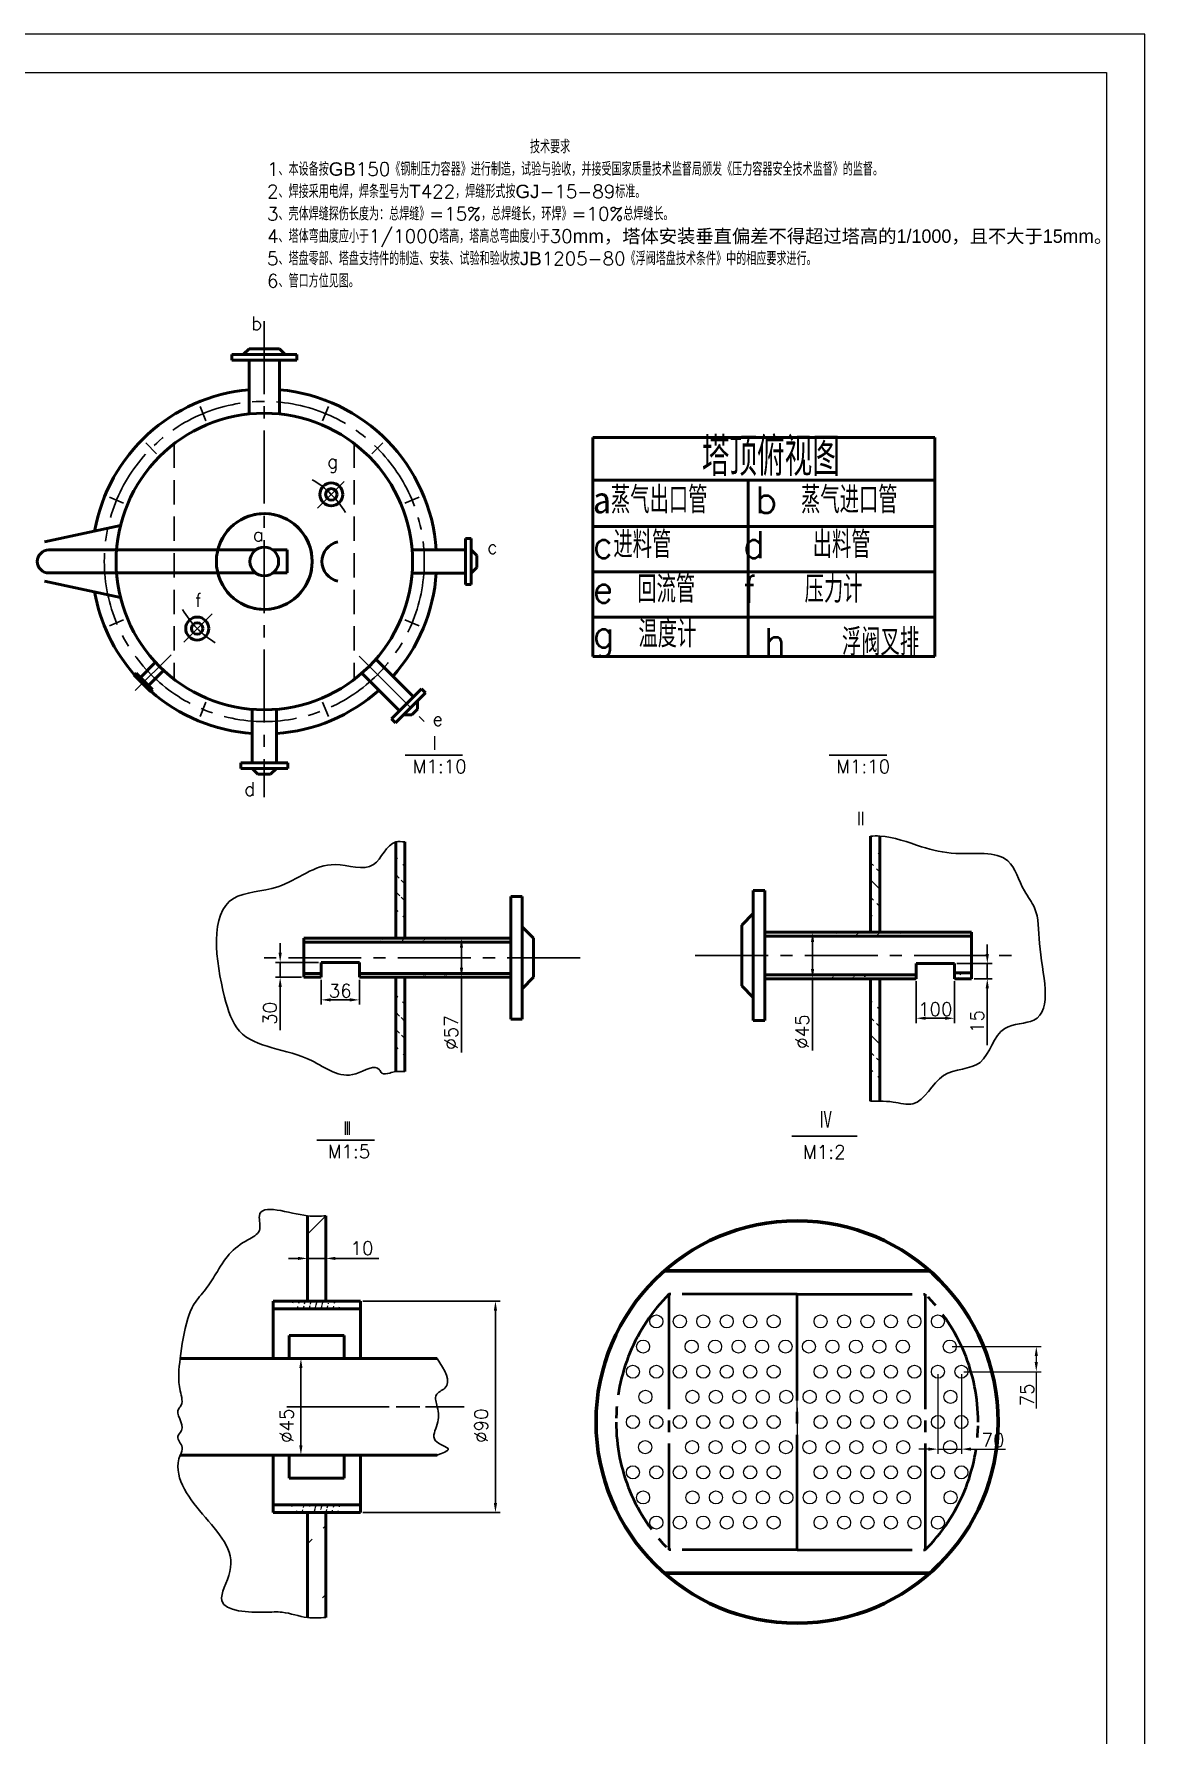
# Model space of a CAD drawing. Header units: millimetres. Extents: x 0 to 594, y 0 to 841.
# Drawn here: x 304 to 594, y 397.2 to 841 of the extents above; entities that cross this region are included whole.
import ezdxf

# ---------------------------------------------------------------- set-up
doc = ezdxf.new("R2010")
doc.units = ezdxf.units.MM
for name, pattern in [('CENTER2', [28.575, 19.05, -3.175, 3.175, -3.175]), ('DASHED2', [9.525, 6.35, -3.175]), ('EB_DASHDOT', [39, 30, -3, 3, -3])]:
    doc.linetypes.add(name, pattern=pattern)
for name, color, linetype, lineweight in [('CAXA0', 5, 'Continuous', 70), ('CAXA1', 1, 'EB_DASHDOT', 25), ('CAXA3', 7, 'Continuous', 25), ('图层1', 1, 'Continuous', 53), ('图层2', 2, 'Continuous', 30), ('图层3', 3, 'Continuous', 25), ('图层5', 5, 'CENTER2', 30), ('图层6', 6, 'Continuous', 30), ('图层7', 7, 'Continuous', 25), ('图层8', 54, 'DASHED2', 30), ('图层9', 181, 'Continuous', 30)]:
    doc.layers.add(name, color=color, linetype=linetype, lineweight=lineweight)
doc.styles.get("Standard").update_dxf_attribs({"font": 'txt.shx', "height": 3.5, "bigfont": 'gbcbig.shx'})
doc.dimstyles.new('ISO-25', dxfattribs={"dimtxt": 2.5, "dimasz": 2.5, "dimexe": 1.25, "dimexo": 0.625, "dimtad": 1, "dimtxsty": 'Standard', "dimcen": 2.5, "dimadec": 0, "dimazin": 0, "dimtfac": 1, "dimtmove": 0, "dimatfit": 3, "dimfxl": 0, "dimarcsym": 0})
pattern_1 = [(135, (-51.5858, -701.9202), (-2.245064, -2.245064), [])]
pattern_2 = [(240, (-51.586, -701.92), (4.124446, -2.38125), []), (240, (-54.8387, -702.7918), (4.124446, -2.38125), [0, -4.7625])]
pattern_3 = [(135, (224.7488, -303.439), (-2.245064, -2.245064), [])]
pattern_4 = [(240, (224.7488, -303.439), (4.124446, -2.38125), []), (240, (221.496, -304.3107), (4.124446, -2.38125), [0, -4.7625])]
pattern_5 = [(75, (-524.6257, -174.5787), (-2.8977775, 0.776457), []), (75, (-522.794, -173.5212), (-2.8977775, 0.776457), [3, -1.5])]

# ---------------------------------------------------------------- blocks, each defined once
blk = doc.blocks.new('*D21')
at = {"color": 0, "lineweight": -2}
for p, q in [((543.66, 498.54), (566.87, 498.54)), ((565.62, 496.04), (565.62, 494.48)), ((546.69, 491.98), (566.87, 491.98)), ((565.62, 491.98), (565.62, 482.39))]:
    blk.add_line(p, q, dxfattribs=at)
at = {"color": 0}
for points in [[(565.2, 496.04), (566.04, 496.04), (565.62, 498.54)], [(565.2, 494.48), (566.04, 494.48), (565.62, 491.98)]]:
    blk.add_solid(points, dxfattribs=at)
at = {"layer": 'Defpoints', "color": 0}
for p in [(543.03, 498.54), (546.06, 491.98), (565.62, 491.98)]:
    blk.add_point(p, dxfattribs=at)
at = {"color": 0, "insert": (563.25, 485.93), "char_height": 3.5, "attachment_point": 5, "rotation": 90}
blk.add_mtext('75', dxfattribs=at)
blk = doc.blocks.new('*D22')
at = {"color": 0, "lineweight": -2}
for p, q in [((539.94, 491.35), (539.94, 470.52)), ((546.06, 491.35), (546.06, 470.52)), ((537.44, 471.77), (534.94, 471.77)), ((539.94, 471.77), (546.06, 471.77)), ((548.56, 471.77), (557.56, 471.77))]:
    blk.add_line(p, q, dxfattribs=at)
at = {"color": 0}
for points in [[(537.44, 472.19), (537.44, 471.36), (539.94, 471.77)], [(548.56, 472.19), (548.56, 471.36), (546.06, 471.77)]]:
    blk.add_solid(points, dxfattribs=at)
at = {"layer": 'Defpoints', "color": 0}
for p in [(539.94, 491.98), (546.06, 491.98), (546.06, 471.77)]:
    blk.add_point(p, dxfattribs=at)
at = {"color": 0, "insert": (554.31, 474.15), "char_height": 3.5, "attachment_point": 5}
blk.add_mtext('70', dxfattribs=at)

msp = doc.modelspace()

# ---------------------------------------------------------------- hatches: boundary and pattern name
at = {"layer": '图层3'}
h = msp.add_hatch(dxfattribs=at)
h.set_pattern_fill('ANSI31', color=256, angle=90, style=0)
h.set_pattern_definition(pattern_3)
edge = h.paths.add_edge_path()
edge.add_line((522.349, 606.619), (522.349, 631.732))
edge.add_line((524.749, 606.619), (524.749, 631.732))
h = msp.add_hatch(dxfattribs=at)
h.set_pattern_fill('ANSI31', color=256, angle=90, style=0)
h.set_pattern_definition(pattern_1)
edge = h.paths.add_edge_path()
edge.add_line((400.814, 605.08), (400.814, 630.202))
edge.add_line((398.414, 605.08), (398.414, 630.202))
h = msp.add_hatch(dxfattribs=at)
h.set_pattern_fill('SACNCR', color=256, scale=2, angle=195, style=0)
h.set_pattern_definition(pattern_2)
edge = h.paths.add_edge_path()
edge.add_line((374.414, 604.08), (428.414, 604.08))
edge.add_line((374.414, 605.08), (428.414, 605.08))
h = msp.add_hatch(dxfattribs=at)
h.set_pattern_fill('SACNCR', color=256, scale=2, angle=195, style=0)
h.set_pattern_definition(pattern_4)
edge = h.paths.add_edge_path()
edge.add_line((548.749, 605.619), (494.749, 605.619))
edge.add_line((548.749, 606.619), (494.749, 606.619))
h = msp.add_hatch(dxfattribs=at)
h.set_pattern_fill('SACNCR', color=256, scale=2, angle=195, style=0)
h.set_pattern_definition(pattern_2)
edge = h.paths.add_edge_path()
edge.add_line((374.414, 595.88), (378.914, 595.88))
edge.add_line((374.414, 594.88), (378.914, 594.88))
h = msp.add_hatch(dxfattribs=at)
h.set_pattern_fill('SACNCR', color=256, scale=2, angle=195, style=0)
h.set_pattern_definition(pattern_2)
edge = h.paths.add_edge_path()
edge.add_line((388.913, 595.88), (428.414, 595.88))
edge.add_line((388.913, 594.88), (428.414, 594.88))
h = msp.add_hatch(dxfattribs=at)
h.set_pattern_fill('ANSI31', color=256, angle=90, style=0)
h.set_pattern_definition(pattern_1)
edge = h.paths.add_edge_path()
edge.add_line((400.814, 570.283), (400.814, 594.88))
edge.add_line((398.414, 570.283), (398.414, 594.88))
h = msp.add_hatch(dxfattribs=at)
h.set_pattern_fill('SACNCR', color=256, scale=2, angle=195, style=0)
h.set_pattern_definition(pattern_4)
edge = h.paths.add_edge_path()
edge.add_line((534.25, 595.517), (494.749, 595.517))
edge.add_line((534.25, 594.517), (494.749, 594.517))
h = msp.add_hatch(dxfattribs=at)
h.set_pattern_fill('SACNCR', color=256, scale=2, angle=195, style=0)
h.set_pattern_definition(pattern_4)
edge = h.paths.add_edge_path()
edge.add_line((548.749, 596.017), (544.249, 596.017))
edge.add_line((548.749, 594.517), (544.249, 594.517))
h = msp.add_hatch(dxfattribs=at)
h.set_pattern_fill('ANSI31', color=256, angle=90, style=0)
h.set_pattern_definition(pattern_3)
edge = h.paths.add_edge_path()
edge.add_line((522.349, 562.547), (522.349, 594.517))
edge.add_line((524.749, 562.547), (524.749, 594.517))
h = msp.add_hatch(dxfattribs=at)
h.set_pattern_fill('JIS_STN_1E', color=256, scale=3, angle=30, style=0)
h.set_pattern_definition(pattern_5)
edge = h.paths.add_edge_path()
edge.add_line((366.374, 508.421), (389.174, 508.421))
edge.add_line((366.374, 510.421), (389.174, 510.421))
h = msp.add_hatch(dxfattribs=at)
h.set_pattern_fill('JIS_STN_1E', color=256, scale=3, angle=30, style=0)
h.set_pattern_definition(pattern_5)
edge = h.paths.add_edge_path()
edge.add_line((366.374, 457.221), (389.174, 457.221))
edge.add_line((366.374, 455.221), (389.174, 455.221))
h = msp.add_hatch(dxfattribs=at)
h.set_pattern_fill('ANSI32', color=256, scale=2, style=0)
h.set_pattern_definition([(45, (-524.626, -174.579), (-13.4704, 13.4704), []), (45, (-515.645, -174.579), (-13.4704, 13.4704), [])])
edge = h.paths.add_edge_path()
edge.add_line((380.174, 427.844), (380.174, 455.221))
edge.add_line((375.374, 427.844), (375.374, 455.221))

# ---------------------------------------------------------------- linework, layer by layer
for p, q in [((25, 831), (583.963, 831)), ((584, 11.71), (584, 831))]:
    msp.add_line(p, q)
at = {"layer": 'CAXA0'}
for p, q in [((503.188, 518.331), (468.538, 518.331)), ((503.188, 518.331), (537.838, 518.331)), ((503.188, 439.371), (468.538, 439.371)), ((503.188, 439.371), (537.838, 439.371))]:
    msp.add_line(p, q, dxfattribs=at)
for start, end in [(0, 180), (180, 0)]:
    msp.add_arc((503.188, 478.851), 52.5, start, end, dxfattribs=at)
at = {"layer": 'CAXA1', "linetype": 'EB_DASHDOT', "lineweight": 50}
for p, q in [((469.722, 512.206), (469.722, 445.496)), ((503.188, 445.496), (503.188, 512.206)), ((536.655, 512.206), (536.655, 445.496))]:
    msp.add_line(p, q, dxfattribs=at)
at = {"layer": 'CAXA1', "lineweight": 50}
for p, q in [((503.188, 512.206), (469.722, 512.206)), ((503.188, 512.206), (536.655, 512.206)), ((503.188, 445.496), (469.722, 445.496)), ((503.188, 445.496), (536.655, 445.496))]:
    msp.add_line(p, q, dxfattribs=at)
at = {"layer": 'CAXA1', "linetype": 'EB_DASHDOT', "lineweight": 25}
for p, q in [((503.188, 478.851), (503.188, 512.206)), ((503.188, 478.851), (503.188, 512.206)), ((503.188, 482.526), (503.188, 475.176)), ((503.188, 480.82), (503.188, 476.883)), ((503.188, 478.851), (503.188, 445.496)), ((503.188, 478.851), (503.188, 445.496))]:
    msp.add_line(p, q, dxfattribs=at)
at = {"layer": 'CAXA1'}
for q in [(503.188, 512.206), (503.188, 512.206), (503.188, 445.496), (503.188, 445.496)]:
    msp.add_line((503.188, 478.851), q, dxfattribs=at)
at = {"layer": 'CAXA1', "lineweight": 50}
for start, end in [(135.0956, 180), (0, 44.9044), (180, 224.9044), (315.0956, 0)]:
    msp.add_arc((503.188, 478.851), 47.25, start, end, dxfattribs=at)
at = {"layer": 'CAXA3', "linetype": 'Continuous', "lineweight": 25}
for centre in [(466.438, 505.101), (472.563, 505.101), (478.688, 505.101), (484.813, 505.101), (490.938, 505.101), (497.063, 505.101), (509.313, 505.101), (515.438, 505.101), (521.563, 505.101), (527.688, 505.101), (533.813, 505.101), (539.938, 505.101), (462.969, 498.539), (475.657, 498.539), (481.782, 498.539), (487.907, 498.539), (494.032, 498.539), (500.157, 498.539), (506.282, 498.539), (512.407, 498.539), (518.532, 498.539), (524.657, 498.539), (530.782, 498.539), (543.032, 498.539), (460.313, 491.976), (466.438, 491.976), (472.563, 491.976), (478.688, 491.976), (484.813, 491.976), (490.938, 491.976), (497.063, 491.976), (509.313, 491.976), (515.438, 491.976), (521.563, 491.976), (527.688, 491.976), (533.813, 491.976), (539.938, 491.976), (546.063, 491.976), (463.592, 485.414), (475.842, 485.414), (481.967, 485.414), (488.092, 485.414), (494.217, 485.414), (500.342, 485.414), (506.467, 485.414), (512.592, 485.414), (518.717, 485.414), (524.842, 485.414), (530.967, 485.414), (543.217, 485.414), (460.313, 478.851), (466.438, 478.851), (472.563, 478.851), (478.688, 478.851), (484.813, 478.851), (490.938, 478.851), (497.063, 478.851), (509.313, 478.851), (515.438, 478.851), (521.563, 478.851), (527.688, 478.851), (533.813, 478.851), (539.938, 478.851), (546.063, 478.851), (463.517, 472.289), (475.767, 472.289), (481.892, 472.289), (488.017, 472.289), (494.142, 472.289), (500.267, 472.289), (506.392, 472.289), (512.517, 472.289), (518.642, 472.289), (524.767, 472.289), (530.892, 472.289), (543.142, 472.289), (460.313, 465.726), (466.438, 465.726), (472.563, 465.726), (478.688, 465.726), (484.813, 465.726), (490.938, 465.726), (497.063, 465.726), (509.313, 465.726), (515.438, 465.726), (521.563, 465.726), (527.688, 465.726), (533.813, 465.726), (539.938, 465.726), (546.063, 465.726), (462.969, 459.164), (475.878, 459.164), (482.003, 459.164), (488.128, 459.164), (494.253, 459.164), (500.378, 459.164), (506.503, 459.164), (512.628, 459.164), (518.753, 459.164), (524.878, 459.164), (531.003, 459.164), (543.253, 459.164), (466.438, 452.601), (472.563, 452.601), (478.688, 452.601), (484.813, 452.601), (490.938, 452.601), (497.063, 452.601), (509.313, 452.601), (515.438, 452.601), (521.563, 452.601), (527.688, 452.601), (533.813, 452.601), (539.938, 452.601)]:
    msp.add_circle(centre, 1.706, dxfattribs=at)
at = {"layer": '图层1'}
for p, q in [((355.617, 757.373), (372.567, 757.373)), ((355.617, 755.873), (355.617, 757.373)), ((355.617, 755.873), (372.567, 755.873)), ((358.617, 757.373), (360.117, 758.873)), ((360.117, 758.873), (368.067, 758.873)), ((360.117, 755.873), (360.117, 741.869)), ((369.567, 757.373), (368.067, 758.873)), ((368.067, 755.873), (368.067, 741.869)), ((372.567, 755.873), (372.567, 757.373)), ((449.825, 735.709), (539.159, 735.709)), ((449.825, 678.61), (449.825, 735.709)), ((539.159, 735.709), (539.159, 678.61)), ((449.825, 724.582), (539.159, 724.582)), ((490.401, 724.582), (490.401, 678.61)), ((326.551, 712.773), (306.737, 708.506)), ((449.825, 712.464), (539.159, 712.464)), ((307.842, 706.373), (361.842, 706.373)), ((366.342, 706.373), (370.092, 706.373)), ((370.092, 706.373), (370.092, 700.373)), ((416.592, 706.398), (402.674, 706.398)), ((416.592, 709.398), (416.592, 697.348)), ((416.592, 709.398), (418.092, 709.398)), ((418.092, 709.398), (418.092, 697.348)), ((418.092, 706.398), (419.592, 704.898)), ((418.092, 700.348), (419.592, 701.848)), ((419.592, 704.898), (419.592, 701.848)), ((326.551, 693.973), (306.737, 698.241)), ((307.842, 700.373), (361.842, 700.373)), ((366.342, 700.373), (370.092, 700.373)), ((416.592, 700.348), (402.674, 700.348)), ((416.592, 697.348), (418.092, 697.348)), ((449.825, 700.662), (539.159, 700.662)), ((449.825, 688.86), (539.159, 688.86)), ((331.742, 673.145), (335.687, 677.09)), ((333.863, 671.023), (337.808, 674.968)), ((403.018, 668.053), (393.201, 677.871)), ((449.825, 678.61), (539.159, 678.61)), ((330.681, 674.205), (330.151, 673.675)), ((330.151, 673.675), (334.394, 669.432)), ((334.924, 669.963), (330.681, 674.205)), ((399.412, 664.447), (389.595, 674.265)), ((405.14, 670.175), (397.291, 662.326)), ((405.14, 670.175), (406.2, 669.114)), ((334.394, 669.432), (334.924, 669.963)), ((406.2, 669.114), (398.352, 661.265)), ((404.079, 666.993), (404.079, 664.872)), ((360.942, 650.873), (360.942, 664.802)), ((367.242, 650.873), (367.242, 664.802)), ((397.291, 662.326), (398.352, 661.265)), ((400.473, 663.387), (402.594, 663.387)), ((404.079, 664.872), (402.594, 663.387)), ((357.942, 650.873), (370.242, 650.873)), ((357.942, 650.873), (357.942, 649.373)), ((357.942, 649.373), (370.242, 649.373)), ((360.942, 649.373), (362.442, 647.873)), ((367.242, 649.373), (365.742, 647.873)), ((370.242, 650.873), (370.242, 649.373)), ((362.442, 647.873), (365.742, 647.873)), ((522.349, 606.619), (522.349, 631.732)), ((524.749, 606.619), (524.749, 631.732)), ((398.414, 605.08), (398.414, 630.202)), ((400.814, 605.08), (400.814, 630.202)), ((491.749, 583.618), (491.749, 617.518)), ((494.749, 617.518), (491.749, 617.518)), ((494.749, 583.618), (494.749, 617.518)), ((428.414, 583.99), (428.414, 615.97)), ((428.414, 615.97), (431.414, 615.97)), ((431.414, 583.99), (431.414, 615.97)), ((431.414, 608.08), (434.414, 605.08)), ((491.749, 611.518), (488.749, 608.518)), ((488.749, 592.618), (488.749, 608.518)), ((374.414, 594.88), (374.414, 605.08)), ((374.414, 605.08), (428.414, 605.08)), ((374.414, 604.08), (428.414, 604.08)), ((434.414, 594.88), (434.414, 605.08)), ((548.749, 606.619), (494.749, 606.619)), ((548.749, 605.619), (494.749, 605.619)), ((548.749, 594.517), (548.749, 606.619)), ((374.414, 595.88), (378.914, 595.88)), ((374.414, 594.88), (378.914, 594.88)), ((378.914, 594.88), (378.914, 598.78)), ((388.913, 598.78), (378.914, 598.78)), ((388.913, 594.88), (388.913, 598.78)), ((388.913, 595.88), (428.414, 595.88)), ((388.913, 594.88), (428.414, 594.88)), ((398.414, 570.283), (398.414, 594.88)), ((400.814, 570.283), (400.814, 594.88)), ((431.414, 591.88), (434.414, 594.88)), ((534.25, 595.517), (494.749, 595.517)), ((534.25, 594.517), (534.25, 598.468)), ((534.25, 598.468), (544.249, 598.468)), ((544.249, 594.517), (544.249, 598.468)), ((548.749, 596.017), (544.249, 596.017)), ((491.749, 589.618), (488.749, 592.618)), ((534.25, 594.517), (494.749, 594.517)), ((522.349, 562.547), (522.349, 594.517)), ((524.749, 562.547), (524.749, 594.517)), ((548.749, 594.517), (544.249, 594.517)), ((428.414, 583.99), (431.414, 583.99)), ((494.749, 583.618), (491.749, 583.618)), ((375.374, 510.421), (375.374, 532.644)), ((380.174, 510.421), (380.174, 532.644)), ((366.374, 510.421), (389.174, 510.421)), ((366.374, 495.421), (366.374, 510.421)), ((389.174, 495.421), (389.174, 510.421)), ((366.374, 508.421), (389.174, 508.421)), ((370.574, 501.421), (384.974, 501.421)), ((370.574, 495.421), (370.574, 501.421)), ((384.974, 495.421), (384.974, 501.421)), ((342.149, 495.421), (409.247, 495.421)), ((342.149, 470.221), (409.247, 470.221)), ((366.374, 470.221), (366.374, 455.221)), ((370.574, 470.221), (370.574, 464.221)), ((384.974, 470.221), (384.974, 464.221)), ((389.174, 470.221), (389.174, 455.221)), ((370.574, 464.221), (384.974, 464.221)), ((366.374, 457.221), (389.174, 457.221)), ((366.374, 455.221), (389.174, 455.221)), ((375.374, 427.844), (375.374, 455.221)), ((380.174, 427.844), (380.174, 455.221))]:
    msp.add_line(p, q, dxfattribs=at)
for centre, radius in [((364.092, 703.373), 38.7), ((381.586, 720.882), 3), ((381.586, 720.882), 1.5), ((364.092, 703.373), 12.5), ((364.092, 703.373), 3.75), ((346.584, 685.88), 3), ((346.584, 685.88), 1.5)]:
    msp.add_circle(centre, radius, dxfattribs=at)
for centre, radius, start, end in [((364.092, 703.373), 45, 95.06773, 169.82984), ((364.092, 703.373), 45, 3.85446, 84.93227), ((364.092, 703.373), 12.5, 193.88654, 166.11346), ((307.842, 703.373), 3, 90, 270), ((384.389, 703.373), 5.25, 102.1549, 257.8451), ((364.092, 703.373), 45, 318.2485, 356.14554), ((364.092, 703.373), 45, 190.17016, 221.17745), ((364.092, 703.373), 45, 228.82255, 265.98601), ((364.092, 703.373), 45, 274.01399, 311.7515)]:
    msp.add_arc(centre, radius, start, end, dxfattribs=at)
at = {"layer": '图层2'}
for p, q in [((368.24, 601.28), (368.24, 603.78)), ((427.789, 605.08), (414.319, 605.08)), ((495.374, 606.619), (508.464, 606.619)), ((507.214, 604.119), (507.214, 597.017)), ((415.569, 602.58), (415.569, 597.38)), ((552.83, 600.968), (552.83, 603.468)), ((378.289, 598.78), (366.99, 598.78)), ((373.789, 594.88), (366.99, 594.88)), ((368.24, 598.78), (368.24, 594.88)), ((427.789, 594.88), (414.319, 594.88)), ((415.569, 594.88), (415.569, 575.255)), ((544.874, 598.468), (554.08, 598.468)), ((552.83, 598.468), (552.83, 594.517)), ((368.24, 592.38), (368.24, 581.047)), ((378.914, 594.255), (378.914, 587.744)), ((388.913, 594.255), (388.913, 587.744)), ((495.374, 594.517), (508.464, 594.517)), ((507.214, 594.517), (507.214, 575.767)), ((534.25, 593.892), (534.25, 582.944)), ((544.249, 593.892), (544.249, 582.944)), ((549.374, 594.517), (554.08, 594.517)), ((552.83, 592.017), (552.83, 577.184)), ((381.414, 588.994), (386.413, 588.994)), ((536.75, 584.194), (541.749, 584.194)), ((372.874, 521.532), (370.374, 521.532)), ((375.374, 511.046), (375.374, 522.782)), ((375.374, 521.532), (380.174, 521.532)), ((380.174, 511.046), (380.174, 522.782)), ((382.674, 521.532), (394.008, 521.532)), ((389.799, 510.421), (425.688, 510.421)), ((424.438, 507.921), (424.438, 457.721)), ((366.999, 495.421), (374.9, 495.421)), ((373.65, 492.921), (373.65, 472.721)), ((366.999, 470.221), (374.9, 470.221)), ((389.799, 455.221), (425.688, 455.221))]:
    msp.add_line(p, q, dxfattribs=at)
for points in [[(415.152, 602.58), (415.986, 602.58), (415.569, 605.08)], [(506.798, 604.119), (507.631, 604.119), (507.214, 606.619)], [(367.823, 601.28), (368.657, 601.28), (368.24, 598.78)], [(552.414, 600.968), (553.247, 600.968), (552.83, 598.468)], [(367.823, 592.38), (368.657, 592.38), (368.24, 594.88)], [(415.152, 597.38), (415.986, 597.38), (415.569, 594.88)], [(506.798, 597.017), (507.631, 597.017), (507.214, 594.517)], [(552.414, 592.017), (553.247, 592.017), (552.83, 594.517)], [(381.414, 589.411), (381.414, 588.578), (378.914, 588.994)], [(386.413, 589.411), (386.413, 588.578), (388.913, 588.994)], [(536.75, 584.61), (536.75, 583.777), (534.25, 584.194)], [(541.749, 584.61), (541.749, 583.777), (544.249, 584.194)], [(372.874, 521.949), (372.874, 521.116), (375.374, 521.532)], [(382.674, 521.949), (382.674, 521.116), (380.174, 521.532)], [(424.022, 507.921), (424.855, 507.921), (424.438, 510.421)], [(373.233, 492.921), (374.066, 492.921), (373.65, 495.421)], [(373.233, 472.721), (374.066, 472.721), (373.65, 470.221)], [(424.022, 457.721), (424.855, 457.721), (424.438, 455.221)]]:
    msp.add_solid(points, dxfattribs=at)
at = {"layer": '图层3'}
msp.add_line((375.374, 527.856), (380.174, 532.656), dxfattribs=at)
at = {"layer": '图层5'}
for p, q in [((364.092, 766.102), (364.092, 641.909)), ((348.877, 740.107), (347.346, 743.802)), ((379.308, 740.107), (380.838, 743.802)), ((335.978, 731.488), (333.149, 734.316)), ((392.207, 731.488), (395.035, 734.316)), ((377.996, 717.277), (384.987, 724.268)), ((327.359, 718.589), (323.663, 720.12)), ((400.826, 718.589), (404.521, 720.12)), ((327.359, 688.158), (323.663, 686.627)), ((350.465, 689.746), (343.059, 682.34)), ((400.826, 688.158), (404.521, 686.627)), ((339.778, 679.059), (330.41, 669.691)), ((388.836, 678.63), (405.854, 661.611)), ((348.877, 666.64), (347.346, 662.945)), ((379.308, 666.64), (380.838, 662.945)), ((446.572, 599.98), (362.225, 599.98)), ((476.591, 600.568), (560.938, 600.568)), ((369.971, 482.821), (404.71, 482.821)), ((377.618, 482.821), (416.26, 482.821))]:
    msp.add_line(p, q, dxfattribs=at)
msp.add_circle((364.092, 703.373), 41.76, dxfattribs=at)
for start, end in [(31.11056, 59.57127), (210.42873, 238.88944)]:
    msp.add_arc((364.092, 703.373), 24.75, start, end, dxfattribs=at)
at = {"layer": '图层6'}
for p, q in [((400.859, 652.884), (415.859, 652.884)), ((511.574, 652.884), (526.574, 652.884)), ((377.849, 552.404), (392.849, 552.404)), ((501.824, 553.39), (515.46, 553.39)), ((515.46, 553.39), (515.46, 553.39)), ((515.46, 553.39), (518.889, 553.39))]:
    msp.add_line(p, q, dxfattribs=at)
at = {"layer": '图层7'}
for p, q in [((594, 841), (0, 841)), ((594, 0), (594, 841))]:
    msp.add_line(p, q, dxfattribs=at)
at = {"layer": '图层8'}
for p, q in [((340.592, 734.121), (340.592, 672.625)), ((387.592, 734.121), (387.592, 672.625))]:
    msp.add_line(p, q, dxfattribs=at)
at = {"layer": '图层9'}
for points in [[(400.814, 630.202), (398.414, 630.202), (392.595, 624.285), (382.594, 624.285), (367.594, 618.521), (356.055, 615.447), (353.747, 589.7), (357.593, 580.862), (376.44, 573.177), (387.979, 569.718), (394.168, 570.74), (394.755, 569.894), (396.839, 569.894), (398.414, 570.283), (400.814, 570.283)], [(522.349, 631.732), (524.749, 631.732), (535.659, 628.965), (544.612, 627.22), (558.151, 625.257), (562.518, 617.403), (565.139, 613.039), (566.449, 603.659), (564.974, 583.701), (557.413, 581.543), (550.931, 572.693), (541.425, 569.24), (533.431, 561.901), (528.246, 562.333), (524.749, 562.547), (522.349, 562.547)], [(380.174, 532.644), (375.374, 532.644), (362.803, 532.644), (362.803, 528.829), (359.83, 526.398), (354.964, 522.617), (351.45, 517.486), (348.747, 513.435), (345.773, 509.654), (344.151, 505.873), (342.149, 495.421), (342.149, 486.969), (342.149, 482.821), (341.837, 482.482), (342.496, 476.624), (341.52, 475.081), (342.658, 472.239), (342.149, 470.221), (347.965, 454.823), (355.123, 439.827), (353.045, 432.214), (364.36, 429.215), (368.747, 429.215), (375.374, 427.844), (380.174, 427.844)], [(409.247, 495.421), (411.203, 487.682), (408.961, 485.889), (409.247, 482.821), (409.247, 478.273), (408.736, 474.017), (412.1, 471.777), (409.247, 470.221)]]:
    msp.add_spline(points, degree=3, dxfattribs=at)

# ---------------------------------------------------------------- texts
at = {"color": 3, "insert": (364.805, 813.351), "char_height": 3.5, "width": 211.17308, "attachment_point": 1}
msp.add_mtext('                      技术要求\\P1、本设备按{\\fArial|b0|i0|c0|p32;GB}150《钢制压力容器》进行制造，试验与验收，并接受国家质量技术监督局颁发《压力容器安全技术监督》的监督。\\P2、焊接采用电焊，焊条型号为{\\fArial|b0|i0|c0|p32;T}422，焊缝形式按{\\fArial|b0|i0|c0|p32;GJ}-15-89标准。\\P3、壳体焊缝探伤长度为：总焊缝》=15%，总焊缝长，环焊》=10%总焊缝长。\\P4、塔体弯曲度应小于1/1000塔高，塔高总弯曲度小于30{\\fArial|b0|i0|c0|p32;mm\\fSystem|b0|i0|c134|p32;，塔体安装垂直偏差不得超过塔高的1/1000，且不大于15\\fArial|b0|i0|c0|p32;mm\\fSystem|b0|i0|c134|p32;。\\P}5、塔盘零部、塔盘支持件的制造、安装、试验和验收按{\\fArial|b0|i0|c0|p32;JB}1205-80《浮阀塔盘技术条件》中的相应要求进行。\\P6、管口方位见图。', dxfattribs=at)
at = {"layer": '图层1', "attachment_point": 1}
for s, insert, char_height, width in [('{\\C172;塔顶俯视图}', (478.327, 735.709), 10, 43.82101), ('{\\Ftxt|c0;\\C172;a\\Ftxt,gbcbig|c134;蒸气出口管  b 蒸气进口管\\Pc进料管   d  出料管\\Pe 回流管  f  压力计\\Pg 温度计}', (449.825, 722.944), 7, 103.67747)]:
    msp.add_mtext(s, dxfattribs=dict(at, insert=insert, char_height=char_height, width=width))
at = {"layer": '图层2'}
for s, p in [('∅57', (414.618, 575.972)), ('∅45', (506.263, 576.216)), ('∅45', (371.684, 473.394)), ('∅90', (422.473, 473.394))]:
    msp.add_text(s, height=3.5, rotation=89.92419, dxfattribs=at).set_placement(p)
at = {"layer": '图层2', "char_height": 3.5, "attachment_point": 5}
for s, insert in [('36', (383.914, 591.369)), ('100', (539.249, 586.569)), ('10', (389.591, 524.199))]:
    msp.add_mtext(s, dxfattribs=dict(at, insert=insert))
at = {"layer": '图层2', "char_height": 3.5, "attachment_point": 5, "rotation": 90}
for s, insert in [('30', (365.573, 585.463)), ('15', (550.164, 583.35))]:
    msp.add_mtext(s, dxfattribs=dict(at, insert=insert))
at = {"layer": '图层5', "char_height": 7}
for s, insert, width, attachment_point in [('h', (494.492, 685.948), 6.43118, 1), ('浮阀叉排', (524.961, 682.342), 24.91057, 5)]:
    msp.add_mtext(s, dxfattribs=dict(at, insert=insert, width=width, attachment_point=attachment_point))
at = {"layer": '图层6'}
for p in [(407.937, 654.255), (407.937, 654.255), (407.937, 654.255), (518.664, 634.555), (518.664, 634.555), (519.664, 634.555), (519.664, 634.555), (384.65, 553.787), (385.15, 553.787), (385.65, 553.787)]:
    msp.add_text('I', height=3.5, dxfattribs=at).set_placement(p)
for s, insert, char_height, width, attachment_point in [('M1:10', (402.817, 651.647), 3.5, 10.36331, 1), ('M1:10', (513.38, 651.647), 3.5, 10.36331, 1), ('Ⅳ', (510.629, 560.164), 5, 9.66199, 2), ('M1:5', (380.652, 551.168), 3.5, 10.36331, 1), ('M1:2', (510.278, 551.051), 3.5, 10.36331, 2)]:
    msp.add_mtext(s, dxfattribs=dict(at, insert=insert, char_height=char_height, width=width, attachment_point=attachment_point))
at = {"layer": '图层9', "char_height": 3.5, "attachment_point": 1}
for s, insert, width in [('b', (360.67, 767.259), 2.20926), ('g', (380.523, 731.207), 3.94403), ('a', (361.104, 712.144), 1.80827), ('c', (422.278, 708.873), 5.25172), ('f', (345.98, 695.018), 3.95847), ('e', (407.988, 664.027), 2.96081), ('d', (358.831, 645.762), 3.46409)]:
    msp.add_mtext(s, dxfattribs=dict(at, insert=insert, width=width))

# ---------------------------------------------------------------- dimensions: what is measured, and where the dimension line sits
dim = msp.add_linear_dim(base=(565.621, 491.976), p1=(543.032, 498.539), p2=(546.063, 491.976), angle=90, text='75', dimstyle='ISO-25')
dim.commit()
dim.dimension.update_dxf_attribs({"geometry": '*D21', "text_midpoint": (563.246, 485.935)})
dim = msp.add_linear_dim(base=(546.063, 471.773), p1=(539.938, 491.976), p2=(546.063, 491.976), text='70', dimstyle='ISO-25')
dim.commit()
dim.dimension.update_dxf_attribs({"geometry": '*D22', "text_midpoint": (554.313, 474.148)})

doc.saveas('drawing.dxf')
